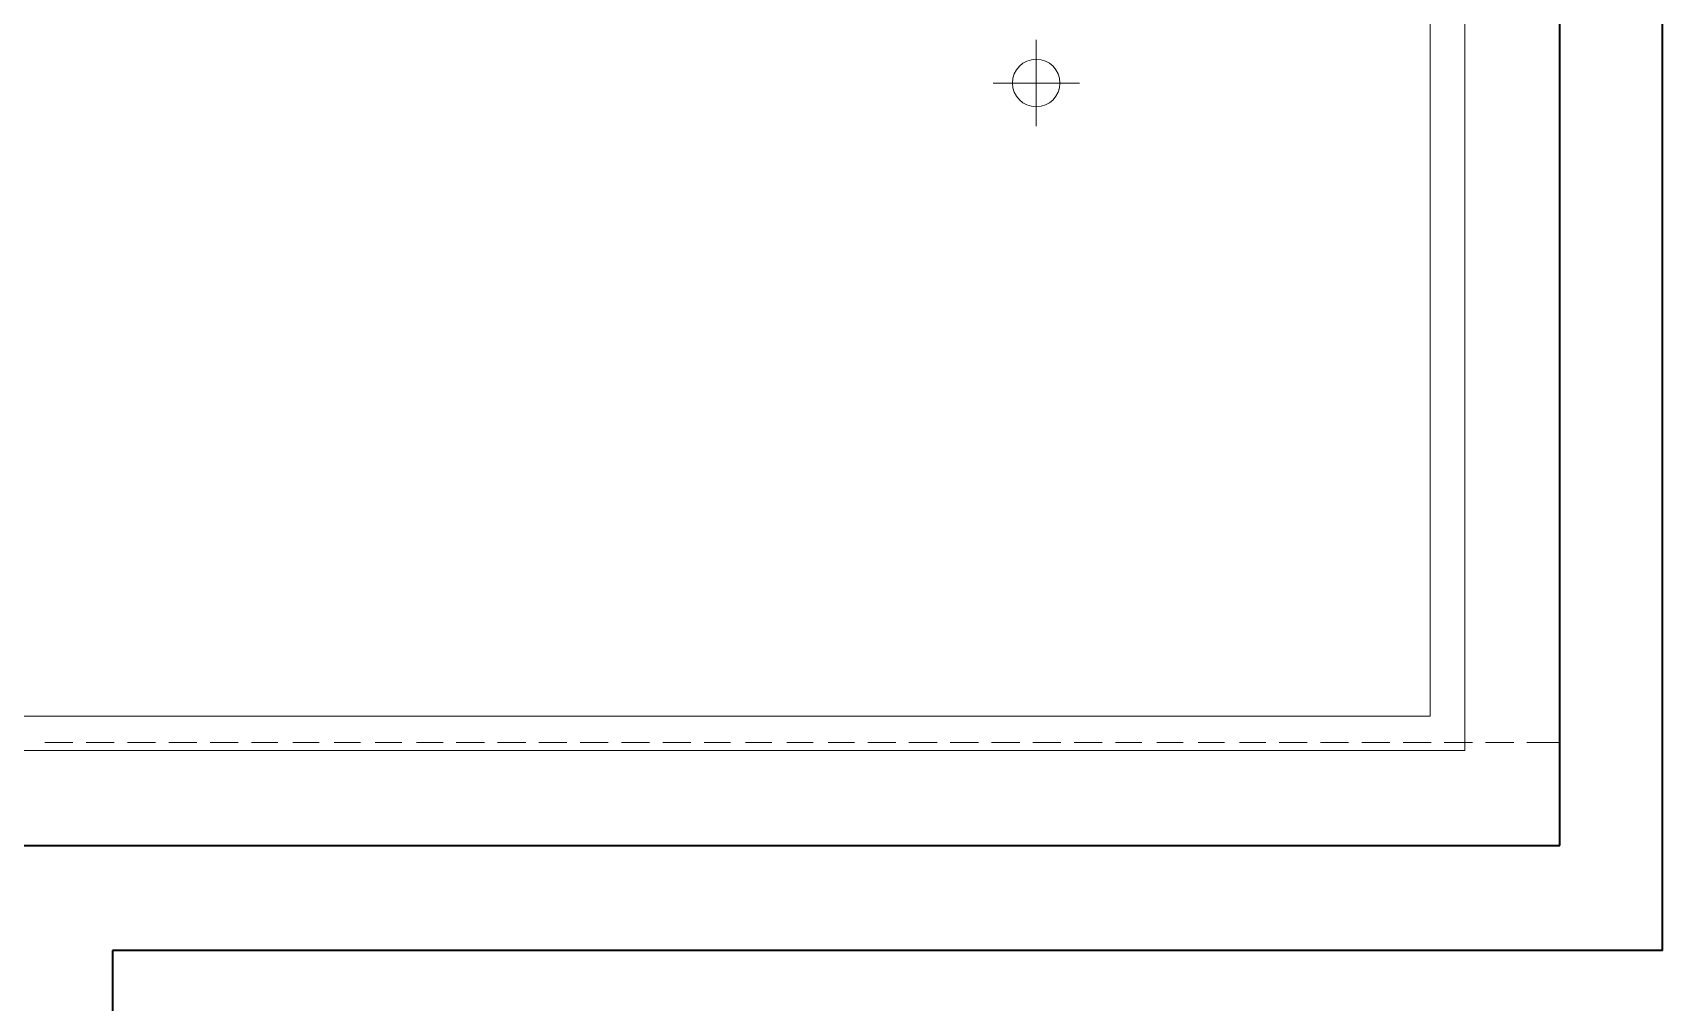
# Model space of a CAD drawing. Header units: millimetres. Extents: x -4600 to 229000, y -4300 to 19460.
# Drawn here: x 170486 to 174257, y 4008 to 6252 of the extents above; entities that cross this region are included whole.
import ezdxf

# ---------------------------------------------------------------- set-up
doc = ezdxf.new("R2010")
doc.units = ezdxf.units.MM
doc.header["$LTSCALE"] = 100
for name, color, linetype, lineweight in [('A-EX-BEAM', 8, 'Continuous', 13), ('A-EX-SERVICE', 6, 'Continuous', 13), ('A-EX-WALL', 7, 'Continuous', 35), ('R2-CEILING', 4, 'Continuous', 18), ('R2-LIGHT', 2, 'Continuous', 18)]:
    doc.layers.add(name, color=color, linetype=linetype, lineweight=lineweight)

# ---------------------------------------------------------------- blocks, each defined once
blk = doc.blocks.new('SOURCE_PROPOSED')
at = {"layer": 'A-EX-BEAM'}
for p, q in [((10514.1, 2809.2), (10579.1, 2809.2)), ((10609.7, 2809.2), (10674.7, 2809.2)), ((10705.3, 2809.2), (10770.3, 2809.2)), ((10800.9, 2809.2), (10865.8, 2809.2)), ((10896.4, 2809.2), (10961.4, 2809.2)), ((10992, 2809.2), (11053.2, 2809.2)), ((11087.6, 2809.2), (11148.8, 2809.2)), ((11183.2, 2809.2), (11244.3, 2809.2)), ((11278.8, 2809.2), (11339.9, 2809.2)), ((11374.3, 2809.2), (11435.5, 2809.2)), ((11466.1, 2809.2), (11531.1, 2809.2)), ((11561.7, 2809.2), (11626.7, 2809.2)), ((11657.3, 2809.2), (11722.2, 2809.2)), ((11752.8, 2809.2), (11817.8, 2809.2)), ((11848.4, 2809.2), (11913.4, 2809.2)), ((11944, 2809.2), (12009, 2809.2)), ((12039.6, 2809.2), (12100.7, 2809.2)), ((12135.2, 2809.2), (12196.3, 2809.2)), ((12230.7, 2809.2), (12291.9, 2809.2)), ((12326.3, 2809.2), (12387.5, 2809.2)), ((12418.1, 2809.2), (12483.1, 2809.2)), ((12513.7, 2809.2), (12578.6, 2809.2)), ((12609.2, 2809.2), (12674.2, 2809.2)), ((12704.8, 2809.2), (12769.8, 2809.2)), ((12800.4, 2809.2), (12865.4, 2809.2)), ((12896, 2809.2), (12961, 2809.2)), ((12991.6, 2809.2), (13052.7, 2809.2)), ((13087.1, 2809.2), (13148.3, 2809.2)), ((13182.7, 2809.2), (13243.9, 2809.2)), ((13278.3, 2809.2), (13339.5, 2809.2)), ((13370.1, 2809.2), (13435, 2809.2)), ((13465.6, 2809.2), (13530.6, 2809.2)), ((13561.2, 2809.2), (13626.2, 2809.2)), ((13656.8, 2809.2), (13721.8, 2809.2)), ((13752.4, 2809.2), (13817.4, 2809.2)), ((13848, 2809.2), (13912.9, 2809.2)), ((13943.5, 2809.2), (14020, 2809.2)), ((10514.1, 2570.8), (10579.1, 2570.8)), ((10609.7, 2570.8), (10674.7, 2570.8)), ((10705.3, 2570.8), (10770.3, 2570.8)), ((10800.9, 2570.8), (10865.8, 2570.8)), ((10896.4, 2570.8), (10961.4, 2570.8)), ((10992, 2570.8), (11053.2, 2570.8)), ((11087.6, 2570.8), (11148.8, 2570.8)), ((11183.2, 2570.8), (11244.3, 2570.8)), ((11278.8, 2570.8), (11339.9, 2570.8)), ((11374.3, 2570.8), (11435.5, 2570.8)), ((11466.1, 2570.8), (11531.1, 2570.8)), ((11561.7, 2570.8), (11626.7, 2570.8)), ((11657.3, 2570.8), (11722.2, 2570.8)), ((11752.8, 2570.8), (11817.8, 2570.8)), ((11848.4, 2570.8), (11913.4, 2570.8)), ((11944, 2570.8), (12009, 2570.8)), ((12039.6, 2570.8), (12100.7, 2570.8)), ((12135.2, 2570.8), (12196.3, 2570.8)), ((12230.7, 2570.8), (12291.9, 2570.8)), ((12326.3, 2570.8), (12387.5, 2570.8)), ((12418.1, 2570.8), (12483.1, 2570.8)), ((12513.7, 2570.8), (12578.6, 2570.8)), ((12609.2, 2570.8), (12674.2, 2570.8)), ((12704.8, 2570.8), (12769.8, 2570.8)), ((12800.4, 2570.8), (12865.4, 2570.8)), ((12896, 2570.8), (12961, 2570.8)), ((12991.6, 2570.8), (13052.7, 2570.8)), ((13087.1, 2570.8), (13148.3, 2570.8)), ((13182.7, 2570.8), (13243.9, 2570.8)), ((13278.3, 2570.8), (13339.5, 2570.8)), ((13370.1, 2570.8), (13435, 2570.8)), ((13465.6, 2570.8), (13530.6, 2570.8)), ((13561.2, 2570.8), (13626.2, 2570.8)), ((13656.8, 2570.8), (13721.8, 2570.8)), ((13752.4, 2570.8), (13817.4, 2570.8)), ((13848, 2570.8), (13912.9, 2570.8)), ((13943.5, 2570.8), (14020, 2570.8))]:
    blk.add_line(p, q, dxfattribs=at)
at = {"layer": 'A-EX-SERVICE'}
for p, q in [((10514.1, 2809.2), (10579.1, 2809.2)), ((10609.7, 2809.2), (10674.7, 2809.2)), ((10705.3, 2809.2), (10770.3, 2809.2)), ((10800.9, 2809.2), (10865.8, 2809.2)), ((10896.4, 2809.2), (10961.4, 2809.2)), ((10992, 2809.2), (11053.2, 2809.2)), ((11087.6, 2809.2), (11148.8, 2809.2)), ((11183.2, 2809.2), (11244.3, 2809.2)), ((11278.8, 2809.2), (11339.9, 2809.2)), ((11374.3, 2809.2), (11435.5, 2809.2)), ((11466.1, 2809.2), (11531.1, 2809.2)), ((11561.7, 2809.2), (11626.7, 2809.2)), ((11657.3, 2809.2), (11722.2, 2809.2)), ((11752.8, 2809.2), (11817.8, 2809.2)), ((11848.4, 2809.2), (11913.4, 2809.2)), ((11944, 2809.2), (12009, 2809.2)), ((12039.6, 2809.2), (12100.7, 2809.2)), ((12135.2, 2809.2), (12196.3, 2809.2)), ((12230.7, 2809.2), (12291.9, 2809.2)), ((12326.3, 2809.2), (12387.5, 2809.2)), ((12418.1, 2809.2), (12483.1, 2809.2)), ((12513.7, 2809.2), (12578.6, 2809.2)), ((12609.2, 2809.2), (12674.2, 2809.2)), ((12704.8, 2809.2), (12769.8, 2809.2)), ((12800.4, 2809.2), (12865.4, 2809.2)), ((12896, 2809.2), (12961, 2809.2)), ((12991.6, 2809.2), (13052.7, 2809.2)), ((13087.1, 2809.2), (13148.3, 2809.2)), ((13182.7, 2809.2), (13243.9, 2809.2)), ((13278.3, 2809.2), (13339.5, 2809.2)), ((13370.1, 2809.2), (13435, 2809.2)), ((13465.6, 2809.2), (13530.6, 2809.2)), ((13561.2, 2809.2), (13626.2, 2809.2)), ((13656.8, 2809.2), (13721.8, 2809.2)), ((13752.4, 2809.2), (13817.4, 2809.2)), ((13848, 2809.2), (13912.9, 2809.2)), ((13943.5, 2809.2), (14020, 2809.2)), ((10514.1, 2570.8), (10579.1, 2570.8)), ((10609.7, 2570.8), (10674.7, 2570.8)), ((10705.3, 2570.8), (10770.3, 2570.8)), ((10800.9, 2570.8), (10865.8, 2570.8)), ((10896.4, 2570.8), (10961.4, 2570.8)), ((10992, 2570.8), (11053.2, 2570.8)), ((11087.6, 2570.8), (11148.8, 2570.8)), ((11183.2, 2570.8), (11244.3, 2570.8)), ((11278.8, 2570.8), (11339.9, 2570.8)), ((11374.3, 2570.8), (11435.5, 2570.8)), ((11466.1, 2570.8), (11531.1, 2570.8)), ((11561.7, 2570.8), (11626.7, 2570.8)), ((11657.3, 2570.8), (11722.2, 2570.8)), ((11752.8, 2570.8), (11817.8, 2570.8)), ((11848.4, 2570.8), (11913.4, 2570.8)), ((11944, 2570.8), (12009, 2570.8)), ((12039.6, 2570.8), (12100.7, 2570.8)), ((12135.2, 2570.8), (12196.3, 2570.8)), ((12230.7, 2570.8), (12291.9, 2570.8)), ((12326.3, 2570.8), (12387.5, 2570.8)), ((12418.1, 2570.8), (12483.1, 2570.8)), ((12513.7, 2570.8), (12578.6, 2570.8)), ((12609.2, 2570.8), (12674.2, 2570.8)), ((12704.8, 2570.8), (12769.8, 2570.8)), ((12800.4, 2570.8), (12865.4, 2570.8)), ((12896, 2570.8), (12961, 2570.8)), ((12991.6, 2570.8), (13052.7, 2570.8)), ((13087.1, 2570.8), (13148.3, 2570.8)), ((13182.7, 2570.8), (13243.9, 2570.8)), ((13278.3, 2570.8), (13339.5, 2570.8)), ((13370.1, 2570.8), (13435, 2570.8)), ((13465.6, 2570.8), (13530.6, 2570.8)), ((13561.2, 2570.8), (13626.2, 2570.8)), ((13656.8, 2570.8), (13721.8, 2570.8)), ((13752.4, 2570.8), (13817.4, 2570.8)), ((13848, 2570.8), (13912.9, 2570.8)), ((13943.5, 2570.8), (14020, 2570.8))]:
    blk.add_line(p, q, dxfattribs=at)
at = {"layer": 'A-EX-WALL'}
for p, q in [((14257, 2328.5), (14257, 11670.9)), ((14020, 2570.8), (14020, 9630)), ((10430, 2570.8), (14020, 2570.8)), ((14257, 2328.5), (10670.9, 2328.5)), ((10670.9, 2328.5), (10670.9, -240.9))]:
    blk.add_line(p, q, dxfattribs=at)
blk = doc.blocks.new('R2_CEILING')
at = {"layer": 'R2-CEILING'}
for points in [[(9392.2, 2790.8), (13800, 2790.8), (13800, 9410), (9392.2, 9410)], [(9472.2, 2870.8), (13720, 2870.8), (13720, 9330), (9472.2, 9330)]]:
    blk.add_lwpolyline(points, close=True, dxfattribs=at)
at = {"layer": 'R2-LIGHT'}
for p, q in [((12808.1, 4235.6), (12808.1, 4435.6)), ((12708.1, 4335.6), (12908.1, 4335.6))]:
    blk.add_line(p, q, dxfattribs=at)
blk.add_circle((12808.1, 4335.6), 55, dxfattribs=at)
blk = doc.blocks.new('A05_SHEET')
for name in ['SOURCE_PROPOSED', 'R2_CEILING']:
    blk.add_blockref(name, (0, 1800))

msp = doc.modelspace()

# ---------------------------------------------------------------- block references
msp.add_blockref('A05_SHEET', (160000, 0))

doc.saveas('drawing.dxf')
